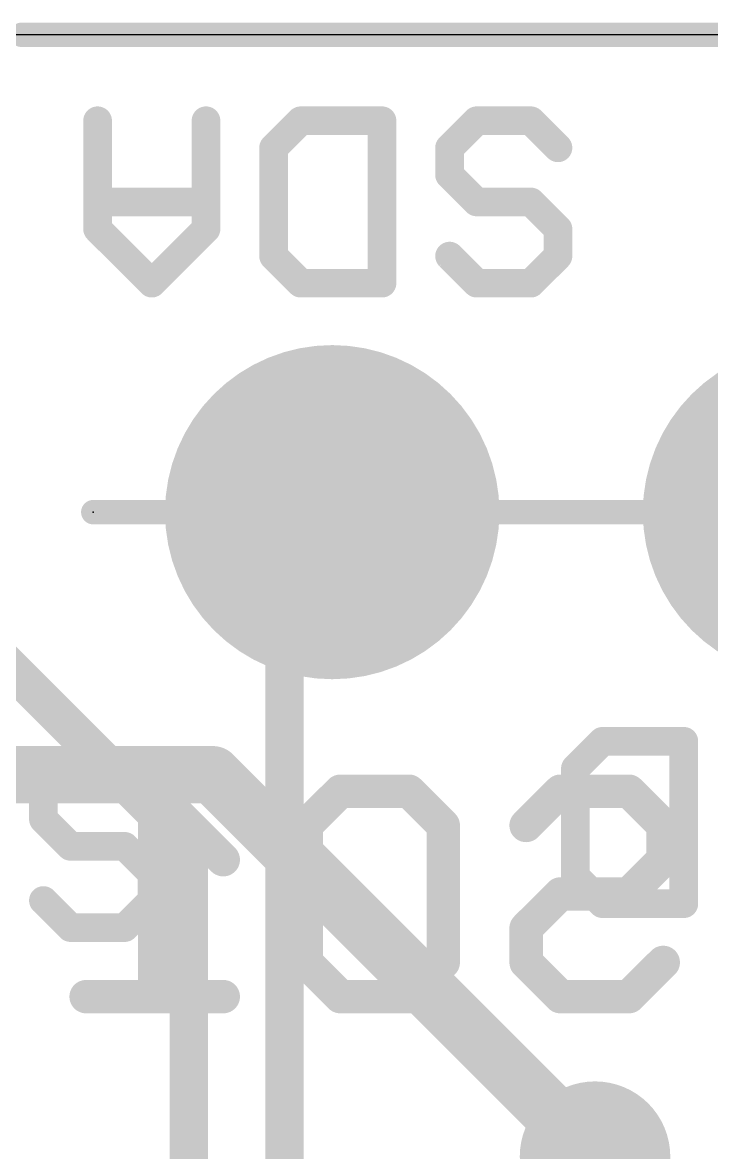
# Model space of a CAD drawing. Extents: x -0.1 to 34.1, y -8.2 to 17.8.
# Drawn here: x 12.32 to 15.99, y 11.83 to 17.85 of the extents above; entities that cross this region are included whole.
import ezdxf

# ---------------------------------------------------------------- set-up
doc = ezdxf.new("R2010")
doc.units = 0
for name, color, linetype in [('1', 12, 'CONTINUOUS'), ('16', 5, 'CONTINUOUS'), ('17', 110, 'CONTINUOUS'), ('18', 110, 'CONTINUOUS'), ('20', 53, 'CONTINUOUS'), ('21', 40, 'CONTINUOUS'), ('22', 6, 'CONTINUOUS'), ('23', 40, 'CONTINUOUS'), ('47', 253, 'CONTINUOUS')]:
    doc.layers.add(name, color=color, linetype=linetype)

# ---------------------------------------------------------------- blocks, each defined once
blk = doc.blocks.new('ROUNDP')
at = {"const_width": 0.5}
blk.add_lwpolyline([(0, -0.25, 1), (0, 0.25, 1), (0, -0.25)], format="xyb", dxfattribs=at)
blk = doc.blocks.new('ROUNDV')
at = {"const_width": 0.5}
blk.add_lwpolyline([(0, -0.25, 1), (0, 0.25, 1), (0, -0.25)], format="xyb", dxfattribs=at)

msp = doc.modelspace()

# ---------------------------------------------------------------- linework, layer by layer
at = {"layer": '1'}
for points, const_width in [([(11.43, 15.24), (13.208, 13.462)], 0.2032), ([(13.716, 14.986), (13.97, 15.24)], 0.2032), ([(13.716, 10.287), (13.716, 14.986)], 0.2032), ([(13.208, 13.462), (13.208, 11.0298)], 0.2032), ([(15.367, 11.811), (15.367, 10.795)], 0.3048)]:
    msp.add_lwpolyline(points, dxfattribs=dict(at, const_width=const_width))
for points, const_width in [([(14.0059, 15.2041, 1), (13.9341, 15.2759)], 0.1016), ([(13.7668, 14.986, 1), (13.6652, 14.986)], 0.1016), ([(13.6801, 15.0219, 1), (13.7519, 14.9501)], 0.1016), ([(13.2588, 13.462, 1), (13.1572, 13.462)], 0.1016), ([(13.1721, 13.4261, 1), (13.2439, 13.4979)], 0.1016), ([(15.4432, 11.811, 1), (15.2908, 11.811)], 0.1524)]:
    msp.add_lwpolyline(points, format="xyb", dxfattribs=dict(at, const_width=const_width))
at = {"layer": '16', "const_width": 0.3048}
for points in [[(10.287, 13.843), (13.335, 13.843)], [(13.335, 13.843), (15.367, 11.811)]]:
    msp.add_lwpolyline(points, dxfattribs=at)
at = {"layer": '16', "const_width": 0.1524}
for points in [[(13.3889, 13.8969, 1), (13.2811, 13.7891)], [(13.335, 13.7668, 1), (13.335, 13.9192)], [(15.3131, 11.7571, 1), (15.4209, 11.8649)]]:
    msp.add_lwpolyline(points, format="xyb", dxfattribs=at)
at = {"layer": '20'}
msp.add_line((22.86, 17.78), (2.54, 17.78), dxfattribs=at)
at = {"layer": '21', "const_width": 0.1524}
for points in [[(12.7228, 16.7466), (12.7228, 17.3228)], [(13.299, 17.3228), (13.299, 16.7466)], [(13.8024, 17.3228), (13.6583, 17.1787)], [(14.2346, 17.3228), (13.8024, 17.3228)], [(14.2346, 16.4585), (14.2346, 17.3228)], [(14.5939, 17.1787), (14.7379, 17.3228)], [(14.7379, 17.3228), (15.026, 17.3228)], [(15.026, 17.3228), (15.1701, 17.1787)], [(13.6583, 17.1787), (13.6583, 16.6025)], [(14.5939, 17.0347), (14.5939, 17.1787)], [(14.7379, 16.8906), (14.5939, 17.0347)], [(13.299, 16.8906), (12.7228, 16.8906)], [(15.026, 16.8906), (14.7379, 16.8906)], [(15.1701, 16.7466), (15.026, 16.8906)], [(13.0109, 16.4585), (12.7228, 16.7466)], [(13.299, 16.7466), (13.0109, 16.4585)], [(15.1701, 16.6025), (15.1701, 16.7466)], [(13.6583, 16.6025), (13.8024, 16.4585)], [(14.5939, 16.6025), (14.7379, 16.4585)], [(15.026, 16.4585), (15.1701, 16.6025)], [(13.8024, 16.4585), (14.2346, 16.4585)], [(14.7379, 16.4585), (15.026, 16.4585)], [(15.4069, 14.0208), (15.2628, 13.8767)], [(15.839, 14.0208), (15.4069, 14.0208)], [(15.839, 13.1565), (15.839, 14.0208)], [(12.4349, 13.7497), (12.5789, 13.8938)], [(12.5789, 13.8938), (12.867, 13.8938)], [(12.867, 13.8938), (13.0111, 13.7497)], [(15.2628, 13.8767), (15.2628, 13.3005)], [(12.4349, 13.6057), (12.4349, 13.7497)], [(12.5789, 13.4616), (12.4349, 13.6057)], [(12.867, 13.4616), (12.5789, 13.4616)], [(13.0111, 13.3176), (12.867, 13.4616)], [(13.0111, 13.1735), (13.0111, 13.3176)], [(15.2628, 13.3005), (15.4069, 13.1565)], [(12.4349, 13.1735), (12.5789, 13.0295)], [(12.867, 13.0295), (13.0111, 13.1735)], [(15.4069, 13.1565), (15.839, 13.1565)], [(12.5789, 13.0295), (12.867, 13.0295)]]:
    msp.add_lwpolyline(points, dxfattribs=at)
at = {"layer": '21', "const_width": 0.0762}
for points in [[(12.7609, 17.3228, 1), (12.6847, 17.3228)], [(13.3371, 17.3228, 1), (13.2609, 17.3228)], [(13.8024, 17.3609, 1), (13.8024, 17.2847)], [(13.8293, 17.2959, 1), (13.7754, 17.3497)], [(14.2727, 17.3228, 1), (14.1965, 17.3228)], [(14.2346, 17.2847, 1), (14.2346, 17.3609)], [(14.7379, 17.3609, 1), (14.7379, 17.2847)], [(14.7649, 17.2959, 1), (14.711, 17.3497)], [(15.053, 17.3497, 1), (14.9991, 17.2959)], [(15.026, 17.2847, 1), (15.026, 17.3609)], [(13.6964, 17.1787, 1), (13.6202, 17.1787)], [(14.632, 17.1787, 1), (14.5558, 17.1787)], [(13.6314, 17.2057, 1), (13.6853, 17.1518)], [(14.5669, 17.2057, 1), (14.6208, 17.1518)], [(15.1431, 17.1518, 1), (15.197, 17.2057)], [(14.6208, 17.0616, 1), (14.5669, 17.0077)], [(14.5558, 17.0347, 1), (14.632, 17.0347)], [(12.7228, 16.9287, 1), (12.7228, 16.8525)], [(13.299, 16.8525, 1), (13.299, 16.9287)], [(14.7379, 16.9287, 1), (14.7379, 16.8525)], [(14.711, 16.8637, 1), (14.7649, 16.9176)], [(15.053, 16.9176, 1), (14.9991, 16.8637)], [(15.026, 16.8525, 1), (15.026, 16.9287)], [(12.7498, 16.7735, 1), (12.6959, 16.7196)], [(12.6847, 16.7466, 1), (12.7609, 16.7466)], [(13.2609, 16.7466, 1), (13.3371, 16.7466)], [(13.326, 16.7196, 1), (13.2721, 16.7735)], [(15.2082, 16.7466, 1), (15.132, 16.7466)], [(15.1431, 16.7196, 1), (15.197, 16.7735)], [(13.6853, 16.6295, 1), (13.6314, 16.5756)], [(14.6208, 16.6295, 1), (14.5669, 16.5756)], [(15.197, 16.5756, 1), (15.1431, 16.6295)], [(13.6202, 16.6025, 1), (13.6964, 16.6025)], [(15.132, 16.6025, 1), (15.2082, 16.6025)], [(13.8024, 16.4966, 1), (13.8024, 16.4204)], [(14.2346, 16.4204, 1), (14.2346, 16.4966)], [(14.7379, 16.4966, 1), (14.7379, 16.4204)], [(15.026, 16.4204, 1), (15.026, 16.4966)], [(12.984, 16.4854, 1), (13.0379, 16.4315)], [(12.984, 16.4315, 1), (13.0379, 16.4854)], [(13.7754, 16.4315, 1), (13.8293, 16.4854)], [(14.1965, 16.4585, 1), (14.2727, 16.4585)], [(14.711, 16.4315, 1), (14.7649, 16.4854)], [(14.9991, 16.4854, 1), (15.053, 16.4315)], [(15.4069, 14.0589, 1), (15.4069, 13.9827)], [(15.4338, 13.9939, 1), (15.3799, 14.0477)], [(15.8771, 14.0208, 1), (15.8009, 14.0208)], [(15.839, 13.9827, 1), (15.839, 14.0589)], [(12.5789, 13.9319, 1), (12.5789, 13.8557)], [(12.6059, 13.8669, 1), (12.552, 13.9207)], [(12.894, 13.9207, 1), (12.8401, 13.8669)], [(12.867, 13.8557, 1), (12.867, 13.9319)], [(15.3009, 13.8767, 1), (15.2247, 13.8767)], [(15.2359, 13.9037, 1), (15.2898, 13.8498)], [(12.4079, 13.7767, 1), (12.4618, 13.7228)], [(12.473, 13.7497, 1), (12.3968, 13.7497)], [(12.9841, 13.7228, 1), (13.038, 13.7767)], [(12.4618, 13.6326, 1), (12.4079, 13.5787)], [(12.3968, 13.6057, 1), (12.473, 13.6057)], [(12.5789, 13.4997, 1), (12.5789, 13.4235)], [(12.552, 13.4347, 1), (12.6059, 13.4886)], [(12.894, 13.4886, 1), (12.8401, 13.4347)], [(12.867, 13.4235, 1), (12.867, 13.4997)], [(13.0492, 13.3176, 1), (12.973, 13.3176)], [(12.9841, 13.2906, 1), (13.038, 13.3445)], [(15.2898, 13.3275, 1), (15.2359, 13.2736)], [(15.2247, 13.3005, 1), (15.3009, 13.3005)], [(12.4618, 13.2005, 1), (12.4079, 13.1466)], [(13.038, 13.1466, 1), (12.9841, 13.2005)], [(15.4069, 13.1946, 1), (15.4069, 13.1184)], [(15.839, 13.1184, 1), (15.839, 13.1946)], [(12.973, 13.1735, 1), (13.0492, 13.1735)], [(15.3799, 13.1295, 1), (15.4338, 13.1834)], [(15.8009, 13.1565, 1), (15.8771, 13.1565)], [(12.5789, 13.0676, 1), (12.5789, 12.9914)], [(12.552, 13.0025, 1), (12.6059, 13.0564)], [(12.8401, 13.0564, 1), (12.894, 13.0025)], [(12.867, 12.9914, 1), (12.867, 13.0676)]]:
    msp.add_lwpolyline(points, format="xyb", dxfattribs=at)
at = {"layer": '22', "const_width": 0.0889}
for points in [[(13.0578, 13.7865, 1), (12.9949, 13.7236)], [(13.0708, 13.755, 1), (12.9819, 13.755)], [(14.0135, 13.7995, 1), (14.0135, 13.7106)], [(14.045, 13.7236, 1), (13.9821, 13.7865)], [(14.4093, 13.7865, 1), (14.3465, 13.7236)], [(14.3779, 13.7106, 1), (14.3779, 13.7995)], [(15.1829, 13.7995, 1), (15.1829, 13.7106)], [(15.2144, 13.7236, 1), (15.1515, 13.7865)], [(15.5787, 13.7865, 1), (15.5159, 13.7236)], [(15.5473, 13.7106, 1), (15.5473, 13.7995)], [(13.8758, 13.5728, 1), (13.7869, 13.5728)], [(13.7999, 13.6043, 1), (13.8628, 13.5414)], [(14.6046, 13.5728, 1), (14.5157, 13.5728)], [(14.5287, 13.5414, 1), (14.5915, 13.6043)], [(14.9693, 13.6043, 1), (15.0322, 13.5414)], [(15.774, 13.5728, 1), (15.6851, 13.5728)], [(15.6981, 13.5414, 1), (15.7609, 13.6043)], [(13.3593, 13.3592, 1), (13.4221, 13.4221)], [(15.7609, 13.3592, 1), (15.6981, 13.4221)], [(15.6851, 13.3907, 1), (15.774, 13.3907)], [(15.1829, 13.2529, 1), (15.1829, 13.164)], [(15.2144, 13.177, 1), (15.1515, 13.2399)], [(15.5473, 13.164, 1), (15.5473, 13.2529)], [(15.5159, 13.2399, 1), (15.5787, 13.177)], [(15.0452, 13.0263, 1), (14.9563, 13.0263)], [(14.9693, 13.0577, 1), (15.0322, 12.9948)], [(13.8628, 12.8755, 1), (13.7999, 12.8127)], [(14.5915, 12.8127, 1), (14.5287, 12.8755)], [(15.0322, 12.8755, 1), (14.9693, 12.8127)], [(15.7609, 12.8127, 1), (15.6981, 12.8755)], [(13.7869, 12.8441, 1), (13.8758, 12.8441)], [(14.5157, 12.8441, 1), (14.6046, 12.8441)], [(14.9563, 12.8441, 1), (15.0452, 12.8441)], [(12.662, 12.7064, 1), (12.662, 12.6175)], [(13.3907, 12.6175, 1), (13.3907, 12.7064)], [(14.0135, 12.7064, 1), (14.0135, 12.6175)], [(14.3779, 12.6175, 1), (14.3779, 12.7064)], [(15.1829, 12.7064, 1), (15.1829, 12.6175)], [(15.5473, 12.6175, 1), (15.5473, 12.7064)], [(12.9819, 12.6619, 1), (13.0708, 12.6619)], [(13.9821, 12.6305, 1), (14.045, 12.6933)], [(14.3465, 12.6933, 1), (14.4093, 12.6305)], [(15.1515, 12.6305, 1), (15.2144, 12.6933)], [(15.5159, 12.6933, 1), (15.5787, 12.6305)]]:
    msp.add_lwpolyline(points, format="xyb", dxfattribs=at)
at = {"layer": '22', "const_width": 0.1778}
for points in [[(13.3907, 13.3907), (13.0263, 13.755)], [(13.0263, 13.755), (13.0263, 12.6619)], [(13.8314, 13.5728), (14.0135, 13.755)], [(14.0135, 13.755), (14.3779, 13.755)], [(14.3779, 13.755), (14.5601, 13.5728)], [(15.0007, 13.5728), (15.1829, 13.755)], [(15.1829, 13.755), (15.5473, 13.755)], [(15.5473, 13.755), (15.7295, 13.5728)], [(13.8314, 12.8441), (13.8314, 13.5728)], [(14.5601, 13.5728), (14.5601, 12.8441)], [(15.7295, 13.5728), (15.7295, 13.3907)], [(15.7295, 13.3907), (15.5473, 13.2085)], [(15.1829, 13.2085), (15.0007, 13.0263)], [(15.5473, 13.2085), (15.1829, 13.2085)], [(15.0007, 13.0263), (15.0007, 12.8441)], [(14.0135, 12.6619), (13.8314, 12.8441)], [(14.5601, 12.8441), (14.3779, 12.6619)], [(15.0007, 12.8441), (15.1829, 12.6619)], [(15.5473, 12.6619), (15.7295, 12.8441)], [(13.3907, 12.6619), (12.662, 12.6619)], [(14.3779, 12.6619), (14.0135, 12.6619)], [(15.1829, 12.6619), (15.5473, 12.6619)]]:
    msp.add_lwpolyline(points, dxfattribs=at)
at = {"layer": '23'}
msp.add_point((12.7, 15.24), dxfattribs=at)
at = {"layer": '47', "const_width": 0.13}
for points in [[(12.319, 17.78), (34.081, 17.78)], [(12.7, 15.24), (31.287, 15.24)]]:
    msp.add_lwpolyline(points, dxfattribs=at)
at = {"layer": '47', "const_width": 0.065}
for points in [[(12.319, 17.8125, 1), (12.319, 17.7475)], [(12.7, 15.2725, 1), (12.7, 15.2075)]]:
    msp.add_lwpolyline(points, format="xyb", dxfattribs=at)

# ---------------------------------------------------------------- block references
at = {"layer": '17', "xscale": 1.778, "yscale": 1.778, "rotation": 90}
for p in [(13.97, 15.24), (13.97, 15.24), (16.51, 15.24), (16.51, 15.24)]:
    msp.add_blockref('ROUNDP', p, dxfattribs=at)
at = {"layer": '18', "xscale": 0.8001, "yscale": 0.8001}
msp.add_blockref('ROUNDV', (15.367, 11.811), dxfattribs=at)
msp.add_blockref('ROUNDV', (15.367, 11.811), dxfattribs=at)

doc.saveas('drawing.dxf')
